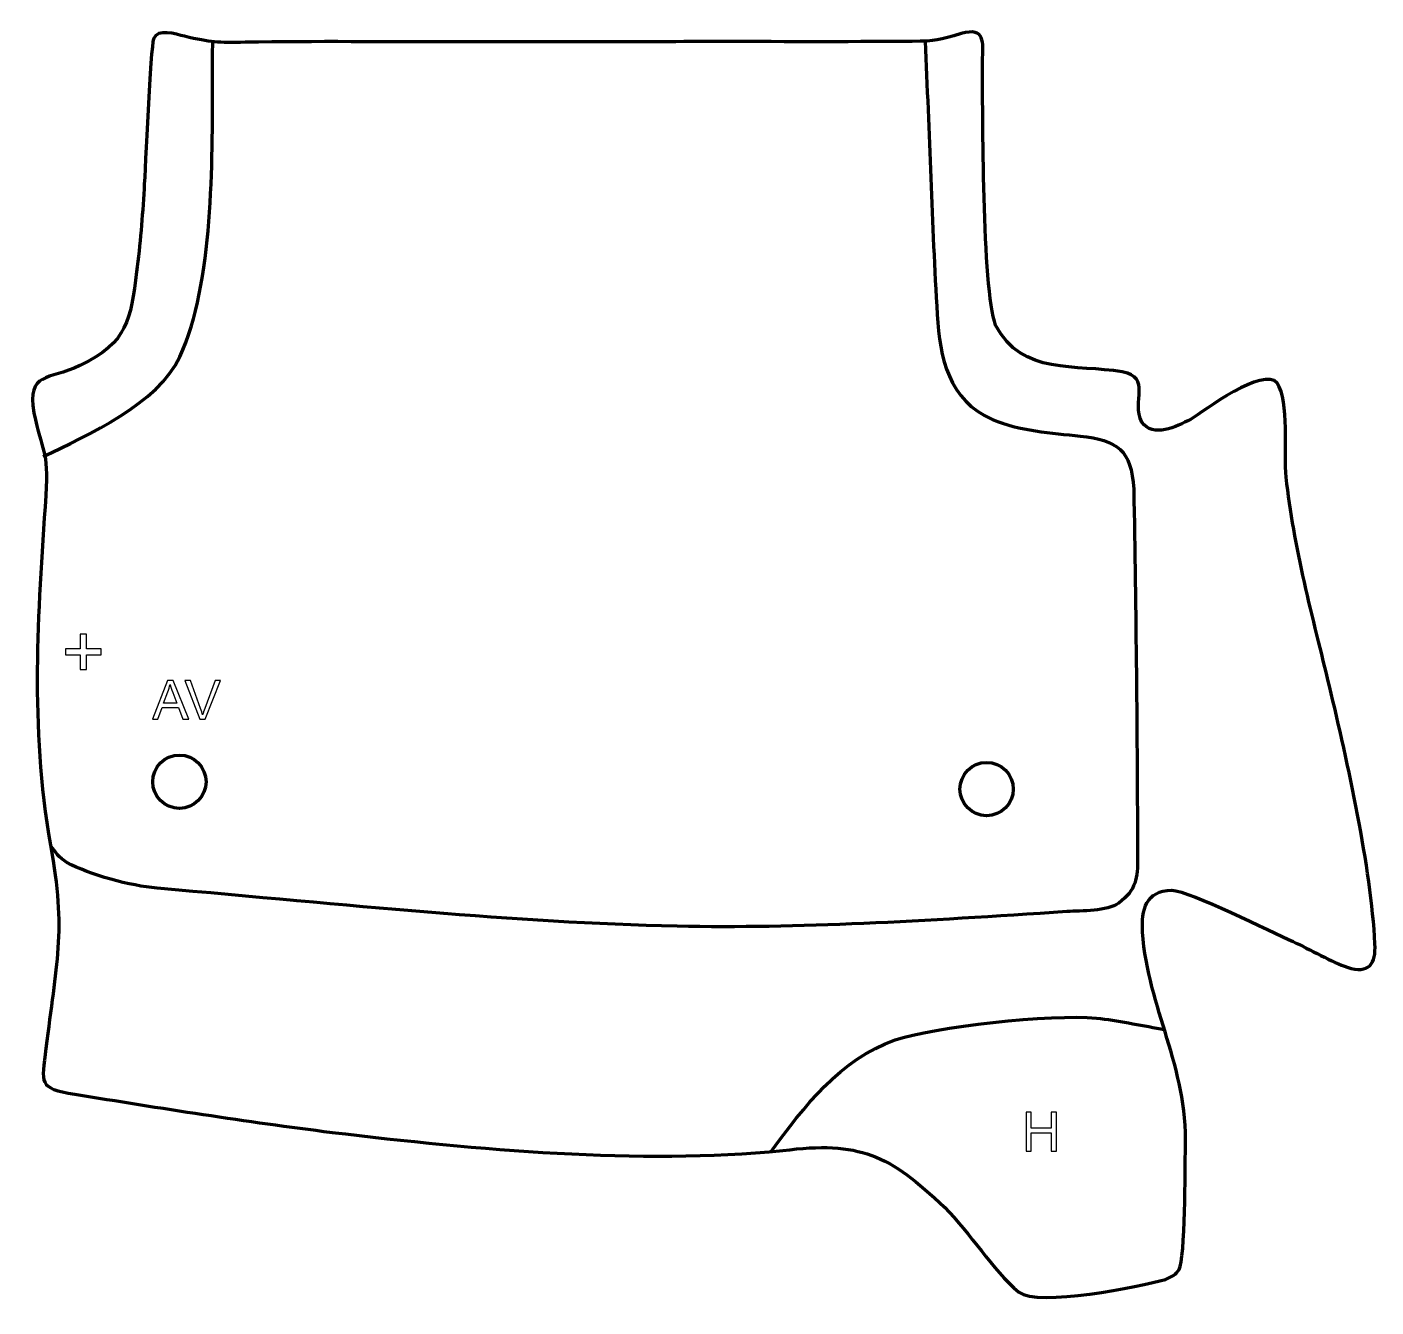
# Model space of a CAD drawing. Header units: millimetres. Extents: x 971 to 1603, y 212 to 812.
import ezdxf

# ---------------------------------------------------------------- set-up
doc = ezdxf.new("R2010")
doc.units = ezdxf.units.MM
doc.header["$MEASUREMENT"] = 0
doc.layers.add('layer 2', color=7, linetype='Continuous')
doc.layers.add('layer 3', color=7, linetype='Continuous')

msp = doc.modelspace()

# ---------------------------------------------------------------- linework, layer by layer
at = {"layer": 'layer 2', "color": 142, "lineweight": 200}
for centre in [(1042.1098, 458.4131), (1420.3986, 454.9734)]:
    msp.add_ellipse(centre, major_axis=(0, 12.5), ratio=1, dxfattribs=at)
at = {"layer": 'layer 2', "color": 142, "lineweight": 158}
for points, knots in [([(978.2828, 610.7479), (999.1855, 620.7916), (1032.2413, 635.5425), (1042.3285, 657.4929), (1042.3285, 657.4929), (1058.2853, 692.2157), (1057.5604, 748.5493), (1057.6301, 787.2808), (1057.6301, 787.2808), (1057.6614, 793.3477), (1057.6939, 799.4146), (1057.7241, 805.4815)], [0, 0, 0, 0, 0.25, 0.25, 0.25, 0.25, 0.5, 0.5, 0.5, 0.5, 1, 1, 1, 1]), ([(1391.6192, 805.3413), (1393.4884, 762.7537), (1394.7331, 719.7789), (1397.2392, 677.2664), (1397.2392, 677.2664), (1398.4373, 656.943), (1402.6247, 636.9941), (1423.1017, 628.1548), (1423.1017, 628.1548), (1435.5753, 622.7704), (1450.7895, 621.7364), (1464.2168, 620.3334), (1464.2168, 620.3334), (1481.8123, 618.331), (1488.2144, 613.9319), (1489.3453, 595.4964), (1489.3453, 595.4964), (1490.449, 537.996), (1490.9189, 480.3712), (1491.1438, 422.8542), (1491.1438, 422.8542), (1491.1789, 413.4371), (1490.4668, 407.5047), (1482.3487, 401.6028), (1482.3487, 401.6028), (1476.8701, 397.6197), (1465.0234, 398.0369), (1458.0174, 397.5718), (1458.0174, 397.5718), (1390.3611, 393.0794), (1332.6128, 389.5221), (1275.3381, 390.7157), (1275.3381, 390.7157), (1198.0722, 392.3259), (1122.426, 400.6238), (1031.6358, 408.5419), (1031.6358, 408.5419), (1019.3038, 409.6174), (1000.1542, 414.6768), (989.3555, 420.6216), (989.3555, 420.6216), (985.694, 422.7386), (984.0743, 425.3069), (981.6552, 428.6342)], [0, 0, 0, 0, 0.08333333, 0.08333333, 0.08333333, 0.08333333, 0.16666667, 0.16666667, 0.16666667, 0.16666667, 0.25, 0.25, 0.25, 0.25, 0.33333333, 0.33333333, 0.33333333, 0.33333333, 0.41666667, 0.41666667, 0.41666667, 0.41666667, 0.5, 0.5, 0.5, 0.5, 0.58333333, 0.58333333, 0.58333333, 0.58333333, 0.66666667, 0.66666667, 0.66666667, 0.66666667, 0.75, 0.75, 0.75, 0.75, 0.83333333, 0.83333333, 0.83333333, 0.83333333, 1, 1, 1, 1]), ([(1319.4053, 285.1462), (1334.7365, 306.1763), (1351.8826, 328.4688), (1377.5902, 337.4279), (1377.5902, 337.4279), (1394.9215, 343.4679), (1451.0811, 349.803), (1471.8975, 347.6494), (1471.8975, 347.6494), (1481.8871, 346.616), (1492.0456, 344.3525), (1501.9773, 342.6888), (1501.9773, 342.6888), (1501.9773, 342.6888), (1503.6759, 342.4042), (1503.6759, 342.4042)], [0, 0, 0, 0, 0.2, 0.2, 0.2, 0.2, 0.4, 0.4, 0.4, 0.4, 0.6, 0.6, 0.6, 0.6, 1, 1, 1, 1])]:
    msp.add_open_spline(points, degree=3, knots=knots, dxfattribs=at)
at = {"layer": 'layer 2', "color": 142}
for points, knots in [([(995.6657, 510.9239), (995.6657, 510.9239), (995.6657, 517.8384), (995.6657, 517.8384), (995.6657, 517.8384), (995.6657, 517.8384), (988.7866, 517.8384), (988.7866, 517.8384), (988.7866, 517.8384), (988.7866, 517.8384), (988.7866, 520.7312), (988.7866, 520.7312), (988.7866, 520.7312), (988.7866, 520.7312), (995.6657, 520.7312), (995.6657, 520.7312), (995.6657, 520.7312), (995.6657, 520.7312), (995.6657, 527.6103), (995.6657, 527.6103), (995.6657, 527.6103), (995.6657, 527.6103), (998.5938, 527.6103), (998.5938, 527.6103), (998.5938, 527.6103), (998.5938, 527.6103), (998.5938, 520.7312), (998.5938, 520.7312), (998.5938, 520.7312), (998.5938, 520.7312), (1005.473, 520.7312), (1005.473, 520.7312), (1005.473, 520.7312), (1005.473, 520.7312), (1005.473, 517.8384), (1005.473, 517.8384), (1005.473, 517.8384), (1005.473, 517.8384), (998.5938, 517.8384), (998.5938, 517.8384), (998.5938, 517.8384), (998.5938, 517.8384), (998.5938, 510.9239), (998.5938, 510.9239), (998.5938, 510.9239), (998.5938, 510.9239), (995.6657, 510.9239), (995.6657, 510.9239)], [0, 0, 0, 0, 0.07692308, 0.07692308, 0.07692308, 0.07692308, 0.15384615, 0.15384615, 0.15384615, 0.15384615, 0.23076923, 0.23076923, 0.23076923, 0.23076923, 0.30769231, 0.30769231, 0.30769231, 0.30769231, 0.38461538, 0.38461538, 0.38461538, 0.38461538, 0.46153846, 0.46153846, 0.46153846, 0.46153846, 0.53846154, 0.53846154, 0.53846154, 0.53846154, 0.61538462, 0.61538462, 0.61538462, 0.61538462, 0.69230769, 0.69230769, 0.69230769, 0.69230769, 0.76923077, 0.76923077, 0.76923077, 0.76923077, 0.84615385, 0.84615385, 0.84615385, 0.84615385, 1, 1, 1, 1]), ([(1029.5054, 487.6845), (1029.5054, 487.6845), (1036.4819, 505.8709), (1036.4819, 505.8709), (1036.4819, 505.8709), (1036.4819, 505.8709), (1039.1278, 505.8709), (1039.1278, 505.8709), (1039.1278, 505.8709), (1039.1278, 505.8709), (1046.5319, 487.6845), (1046.5319, 487.6845), (1046.5319, 487.6845), (1046.5319, 487.6845), (1043.7929, 487.6845), (1043.7929, 487.6845), (1043.7929, 487.6845), (1043.7929, 487.6845), (1041.6889, 493.1963), (1041.6889, 493.1963), (1041.6889, 493.1963), (1041.6889, 493.1963), (1034.0308, 493.1963), (1034.0308, 493.1963), (1034.0308, 493.1963), (1034.0308, 493.1963), (1032.0581, 487.6845), (1032.0581, 487.6845), (1032.0581, 487.6845), (1032.0581, 487.6845), (1029.5054, 487.6845), (1029.5054, 487.6845)], [0, 0, 0, 0, 0.11111111, 0.11111111, 0.11111111, 0.11111111, 0.22222222, 0.22222222, 0.22222222, 0.22222222, 0.33333333, 0.33333333, 0.33333333, 0.33333333, 0.44444444, 0.44444444, 0.44444444, 0.44444444, 0.55555556, 0.55555556, 0.55555556, 0.55555556, 0.66666667, 0.66666667, 0.66666667, 0.66666667, 0.77777778, 0.77777778, 0.77777778, 0.77777778, 1, 1, 1, 1]), ([(1051.7389, 487.6845), (1051.7389, 487.6845), (1044.7116, 505.8709), (1044.7116, 505.8709), (1044.7116, 505.8709), (1044.7116, 505.8709), (1047.3193, 505.8709), (1047.3193, 505.8709), (1047.3193, 505.8709), (1047.3193, 505.8709), (1052.0437, 492.6544), (1052.0437, 492.6544), (1052.0437, 492.6544), (1052.4205, 491.5961), (1052.7422, 490.6055), (1052.9962, 489.6784), (1052.9962, 489.6784), (1053.2756, 490.6732), (1053.6016, 491.6638), (1053.9741, 492.6544), (1053.9741, 492.6544), (1053.9741, 492.6544), (1058.8763, 505.8709), (1058.8763, 505.8709), (1058.8763, 505.8709), (1058.8763, 505.8709), (1061.3316, 505.8709), (1061.3316, 505.8709), (1061.3316, 505.8709), (1061.3316, 505.8709), (1054.2408, 487.6845), (1054.2408, 487.6845), (1054.2408, 487.6845), (1054.2408, 487.6845), (1051.7389, 487.6845), (1051.7389, 487.6845)], [0, 0, 0, 0, 0.1, 0.1, 0.1, 0.1, 0.2, 0.2, 0.2, 0.2, 0.3, 0.3, 0.3, 0.3, 0.4, 0.4, 0.4, 0.4, 0.5, 0.5, 0.5, 0.5, 0.6, 0.6, 0.6, 0.6, 0.7, 0.7, 0.7, 0.7, 0.8, 0.8, 0.8, 0.8, 1, 1, 1, 1]), ([(1034.7378, 495.1521), (1034.7378, 495.1521), (1040.9354, 495.1521), (1040.9354, 495.1521), (1040.9354, 495.1521), (1040.9354, 495.1521), (1039.0389, 500.194), (1039.0389, 500.194), (1039.0389, 500.194), (1038.4674, 501.7265), (1038.0356, 502.9922), (1037.735, 503.9913), (1037.735, 503.9913), (1037.4852, 502.806), (1037.1508, 501.6418), (1036.7317, 500.4903), (1036.7317, 500.4903), (1036.7317, 500.4903), (1034.7378, 495.1521), (1034.7378, 495.1521)], [0, 0, 0, 0, 0.16666667, 0.16666667, 0.16666667, 0.16666667, 0.33333333, 0.33333333, 0.33333333, 0.33333333, 0.5, 0.5, 0.5, 0.5, 0.66666667, 0.66666667, 0.66666667, 0.66666667, 1, 1, 1, 1]), ([(1438.8846, 285.4103), (1438.8846, 285.4103), (1438.8846, 303.5967), (1438.8846, 303.5967), (1438.8846, 303.5967), (1438.8846, 303.5967), (1441.2976, 303.5967), (1441.2976, 303.5967), (1441.2976, 303.5967), (1441.2976, 303.5967), (1441.2976, 296.1037), (1441.2976, 296.1037), (1441.2976, 296.1037), (1441.2976, 296.1037), (1450.6956, 296.1037), (1450.6956, 296.1037), (1450.6956, 296.1037), (1450.6956, 296.1037), (1450.6956, 303.5967), (1450.6956, 303.5967), (1450.6956, 303.5967), (1450.6956, 303.5967), (1453.1086, 303.5967), (1453.1086, 303.5967), (1453.1086, 303.5967), (1453.1086, 303.5967), (1453.1086, 285.4103), (1453.1086, 285.4103), (1453.1086, 285.4103), (1453.1086, 285.4103), (1450.6956, 285.4103), (1450.6956, 285.4103), (1450.6956, 285.4103), (1450.6956, 285.4103), (1450.6956, 293.9701), (1450.6956, 293.9701), (1450.6956, 293.9701), (1450.6956, 293.9701), (1441.2976, 293.9701), (1441.2976, 293.9701), (1441.2976, 293.9701), (1441.2976, 293.9701), (1441.2976, 285.4103), (1441.2976, 285.4103), (1441.2976, 285.4103), (1441.2976, 285.4103), (1438.8846, 285.4103), (1438.8846, 285.4103)], [0, 0, 0, 0, 0.07692308, 0.07692308, 0.07692308, 0.07692308, 0.15384615, 0.15384615, 0.15384615, 0.15384615, 0.23076923, 0.23076923, 0.23076923, 0.23076923, 0.30769231, 0.30769231, 0.30769231, 0.30769231, 0.38461538, 0.38461538, 0.38461538, 0.38461538, 0.46153846, 0.46153846, 0.46153846, 0.46153846, 0.53846154, 0.53846154, 0.53846154, 0.53846154, 0.61538462, 0.61538462, 0.61538462, 0.61538462, 0.69230769, 0.69230769, 0.69230769, 0.69230769, 0.76923077, 0.76923077, 0.76923077, 0.76923077, 0.84615385, 0.84615385, 0.84615385, 0.84615385, 1, 1, 1, 1])]:
    msp.add_open_spline(points, degree=3, knots=knots, dxfattribs=at)
at = {"layer": 'layer 3', "color": 242, "lineweight": 158}
msp.add_open_spline([(1025.5638, 736.1115), (1026.0816, 745.2815), (1028.5769, 802.5026), (1030.021, 806.4174), (1030.021, 806.4174), (1031.9219, 811.5703), (1040.2139, 808.5779), (1044.4822, 807.6036), (1044.4822, 807.6036), (1057.0253, 804.7405), (1059.9998, 804.5972), (1073.0085, 804.815), (1073.0085, 804.815), (1105.8702, 805.3651), (1139.3722, 804.969), (1172.3034, 805.0014), (1172.3034, 805.0014), (1211.3442, 805.0395), (1250.3851, 805.0781), (1289.4259, 805.1165), (1289.4259, 805.1165), (1321.435, 805.148), (1353.549, 804.9939), (1385.5439, 805.1969), (1385.5439, 805.1969), (1396.7085, 805.3164), (1398.0709, 805.7267), (1408.5409, 808.9363), (1408.5409, 808.9363), (1420.1183, 811.9784), (1418.5536, 805.0168), (1418.5232, 795.8008), (1418.5232, 795.8008), (1418.526, 772.682), (1418.3401, 689.6634), (1424.6074, 672.3278), (1424.6074, 672.3278), (1437.146, 648.4019), (1462.2555, 654.2537), (1483.9865, 650.3631), (1483.9865, 650.3631), (1498.0537, 647.8447), (1488.0835, 636.5002), (1493.1343, 626.9004), (1493.1343, 626.9004), (1498.2201, 619.1577), (1509.6166, 624.8899), (1515.8757, 628.0548), (1515.8757, 628.0548), (1522.2664, 632.2027), (1550.2581, 653.1815), (1556.5762, 645.1478), (1556.5762, 645.1478), (1562.4268, 636.5145), (1559.5982, 612.6393), (1560.798, 601.0229), (1560.798, 601.0229), (1564.0957, 569.0937), (1573.5249, 534.5436), (1581.055, 503.1962), (1581.055, 503.1962), (1589.5834, 467.5396), (1600.564, 418.4977), (1602.4056, 382.4274), (1602.4056, 382.4274), (1602.8841, 373.0542), (1599.6555, 368.267), (1589.3588, 371.5049), (1589.3588, 371.5049), (1582.9131, 373.5318), (1571.363, 380.1931), (1564.0642, 383.4931), (1564.0642, 383.4931), (1553.5935, 388.3756), (1515.828, 406.9843), (1507.1583, 407.6589), (1507.1583, 407.6589), (1494.9692, 407.248), (1492.9363, 398.6515), (1493.4455, 387.973), (1493.4455, 387.973), (1496.1974, 351.5649), (1514.5976, 325.6079), (1513.5849, 287.0202), (1513.5849, 287.0202), (1513.366, 277.7726), (1513.6123, 235.211), (1510.5722, 229.9562), (1510.5722, 229.9562), (1509.2844, 227.7302), (1506.9622, 226.2761), (1504.1809, 225.2759), (1504.1809, 225.2759), (1492.4467, 221.934), (1444.3576, 212.3407), (1435.5496, 219.2843), (1435.5496, 219.2843), (1422.7255, 230.1589), (1413.188, 246.6179), (1400.6625, 259.041), (1400.6625, 259.041), (1374.9441, 283.6813), (1360.673, 290.2565), (1324.8742, 285.6477), (1324.8742, 285.6477), (1257.4672, 279.0825), (1180.9497, 286.0617), (1113.639, 294.1569), (1113.639, 294.1569), (1073.3745, 299.156), (1033.1322, 305.5726), (993.0708, 312.0219), (993.0708, 312.0219), (975.5543, 314.9916), (977.7331, 316.9293), (979.5471, 333.4936), (979.5471, 333.4936), (984.2252, 372.1742), (989.2914, 388.7094), (981.6552, 428.6342), (981.6552, 428.6342), (971.9114, 485.6138), (975.7539, 535.6053), (979.5282, 592.5647), (979.5282, 592.5647), (980.8253, 614.4381), (977.6273, 612.4947), (973.9588, 631.2988), (973.9588, 631.2988), (970.6921, 650.6242), (980.6905, 646.269), (995.484, 653.3525), (995.484, 653.3525), (1018.0085, 664.1378), (1019.2086, 674.9622), (1022.0628, 697.2632), (1022.0628, 697.2632), (1023.7039, 710.0856), (1024.7849, 723.2032), (1025.5638, 736.1115)], degree=3, knots=[0, 0, 0, 0, 0.02777778, 0.02777778, 0.02777778, 0.02777778, 0.05555556, 0.05555556, 0.05555556, 0.05555556, 0.08333333, 0.08333333, 0.08333333, 0.08333333, 0.11111111, 0.11111111, 0.11111111, 0.11111111, 0.13888889, 0.13888889, 0.13888889, 0.13888889, 0.16666667, 0.16666667, 0.16666667, 0.16666667, 0.19444444, 0.19444444, 0.19444444, 0.19444444, 0.22222222, 0.22222222, 0.22222222, 0.22222222, 0.25, 0.25, 0.25, 0.25, 0.27777778, 0.27777778, 0.27777778, 0.27777778, 0.30555556, 0.30555556, 0.30555556, 0.30555556, 0.33333333, 0.33333333, 0.33333333, 0.33333333, 0.36111111, 0.36111111, 0.36111111, 0.36111111, 0.38888889, 0.38888889, 0.38888889, 0.38888889, 0.41666667, 0.41666667, 0.41666667, 0.41666667, 0.44444444, 0.44444444, 0.44444444, 0.44444444, 0.47222222, 0.47222222, 0.47222222, 0.47222222, 0.5, 0.5, 0.5, 0.5, 0.52777778, 0.52777778, 0.52777778, 0.52777778, 0.55555556, 0.55555556, 0.55555556, 0.55555556, 0.58333333, 0.58333333, 0.58333333, 0.58333333, 0.61111111, 0.61111111, 0.61111111, 0.61111111, 0.63888889, 0.63888889, 0.63888889, 0.63888889, 0.66666667, 0.66666667, 0.66666667, 0.66666667, 0.69444444, 0.69444444, 0.69444444, 0.69444444, 0.72222222, 0.72222222, 0.72222222, 0.72222222, 0.75, 0.75, 0.75, 0.75, 0.77777778, 0.77777778, 0.77777778, 0.77777778, 0.80555556, 0.80555556, 0.80555556, 0.80555556, 0.83333333, 0.83333333, 0.83333333, 0.83333333, 0.86111111, 0.86111111, 0.86111111, 0.86111111, 0.88888889, 0.88888889, 0.88888889, 0.88888889, 0.91666667, 0.91666667, 0.91666667, 0.91666667, 0.94444444, 0.94444444, 0.94444444, 0.94444444, 1, 1, 1, 1], dxfattribs=at)

doc.saveas('drawing.dxf')
